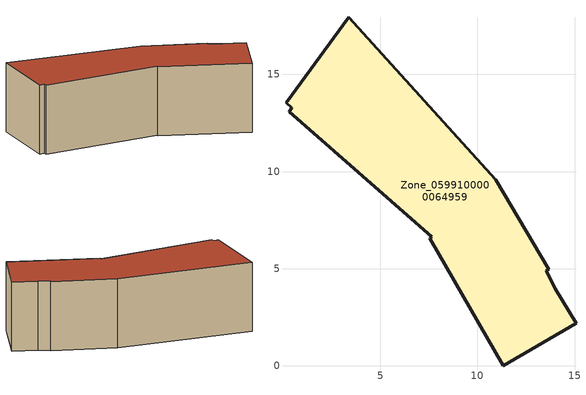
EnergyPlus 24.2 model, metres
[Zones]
Zone_0599100000064959
 floor ground (C_G): 7.64,6.65 0.31,13.07 0.45,13.28 0.15,13.54 3.39,17.95 10.95,9.59 13.67,4.96 13.56,4.89 14.02,3.96 15.08,2.19 11.34,0 7.56,6.57 z0.36
 wall outside (C_F): 7.56,6.57 11.34,0 15.08,2.19 14.02,3.96 13.56,4.89 13.67,4.96 10.95,9.59 3.39,17.95 0.15,13.54 0.45,13.28 0.31,13.07 7.64,6.65 7.56,6.57 z0.36:6.3
 roof outside (C_R): 3.39,17.95 0.15,13.54 0.45,13.28 0.31,13.07 7.64,6.65 7.56,6.57 11.34,0 15.08,2.19 14.02,3.96 13.56,4.89 13.67,4.96 10.95,9.59 z6.3
[BUILDING]
Pand.0599100000064959: North Axis=0; Terrain=City; Loads Convergence Tolerance Value=0.04; Temperature Convergence Tolerance Value=0.4; Solar Distribution=FullExterior; Maximum Number of Warmup Days=25; Minimum Number of Warmup Days=1
[Site:Location]
Rotterdam.The.Hague.AP_ZH_NLD Design_Conditions: Latitude=51.96; Longitude=4.45; Time Zone=1; Elevation=-4.5
[SITE:GROUNDTEMPERATURE:BUILDINGSURFACE]
18, 18, 18, 18, 18, 18, 18, 18, 18, 18, 18, 18
[MATERIAL] Thermal Absorptance=0.9; Solar Absorptance=0.7; Visible Absorptance=0.7
Name | Roughness | Thickness | Conductivity | Density | Specific Heat
G.TC.1946 | MediumSmooth | 0.15 | 1 | 540 | 1210
F.TC.1946 | Rough | 0.3 | 0.857143 | 1920 | 840
R.TC.1946 | MediumRough | 0.2 | 0.909091 | 1500 | 1000
[CONSTRUCTION]
C_G: G.TC.1946
C_F: F.TC.1946
C_R: R.TC.1946
[ZONE]
Zone_0599100000064959: Type=1; Multiplier=1; Ceiling Height=Autocalculate; Volume=Autocalculate; Floor Area=autocalculate; Part of Total Floor Area=Yes
[ZONEINFILTRATION:DESIGNFLOWRATE]
Infil_Zone_0599100000064959: Zone or ZoneList or Space or SpaceList=Zone_0599100000064959; Schedule=AlwaysOn; Design Flow Rate Calculation Method=Flow/Area; Flow Rate per Floor Area=0.003; Constant Term Coefficient=1; Temperature Term Coefficient=0; Velocity Term Coefficient=0; Velocity Squared Term Coefficient=0
[HVACTEMPLATE:ZONE:IDEALLOADSAIRSYSTEM]
Zone_0599100000064959: Maximum Heating Supply Air Temperature=50; Minimum Cooling Supply Air Temperature=13; Maximum Heating Supply Air Humidity Ratio=0.0156; Minimum Cooling Supply Air Humidity Ratio=0.0077; Heating Limit=NoLimit; Cooling Limit=NoLimit; Dehumidification Control Type=ConstantSensibleHeatRatio; Cooling Sensible Heat Ratio=0.7; Dehumidification Setpoint=60; Humidification Control Type=None; Humidification Setpoint=30; Outdoor Air Method=None; Outdoor Air Flow Rate per Person=0.00944; Outdoor Air Flow Rate per Zone Floor Area=0; Outdoor Air Flow Rate per Zone=0; Demand Controlled Ventilation Type=None; Outdoor Air Economizer Type=NoEconomizer; Heat Recovery Type=None; Sensible Heat Recovery Effectiveness=0.7; Latent Heat Recovery Effectiveness=0.65
[ZONECONTROL:THERMOSTAT]
ThermostatControl_Zone_0599100000064959: Zone or ZoneList=Zone_0599100000064959; Control Type Schedule=DualSetpointControlType; Control 1=Thermostat_Zone_0599100000064959; Temperature Difference Between Cutout And Setpoint=0
[THERMOSTATSETPOINT:DUALSETPOINT]
Thermostat_Zone_0599100000064959: Heating Setpoint Temperature Schedule=HeatingSetpoint_Zone_0599100000064959; Cooling Setpoint Temperature Schedule=CoolingSetpoint_Zone_0599100000064959
[SCHEDULE:COMPACT]
HeatingSetpoint_Zone_0599100000064959: Through: 12/31, For: AllDays, Until: 24:00, 21
CoolingSetpoint_Zone_0599100000064959: Through: 12/31, For: AllDays, Until: 24:00, 24
DualSetpointControlType: Through: 12/31, For: AllDays, Until: 24:00, 4
AlwaysOn: Through: 12/31, For: AllDays, Until: 24:00, 1
